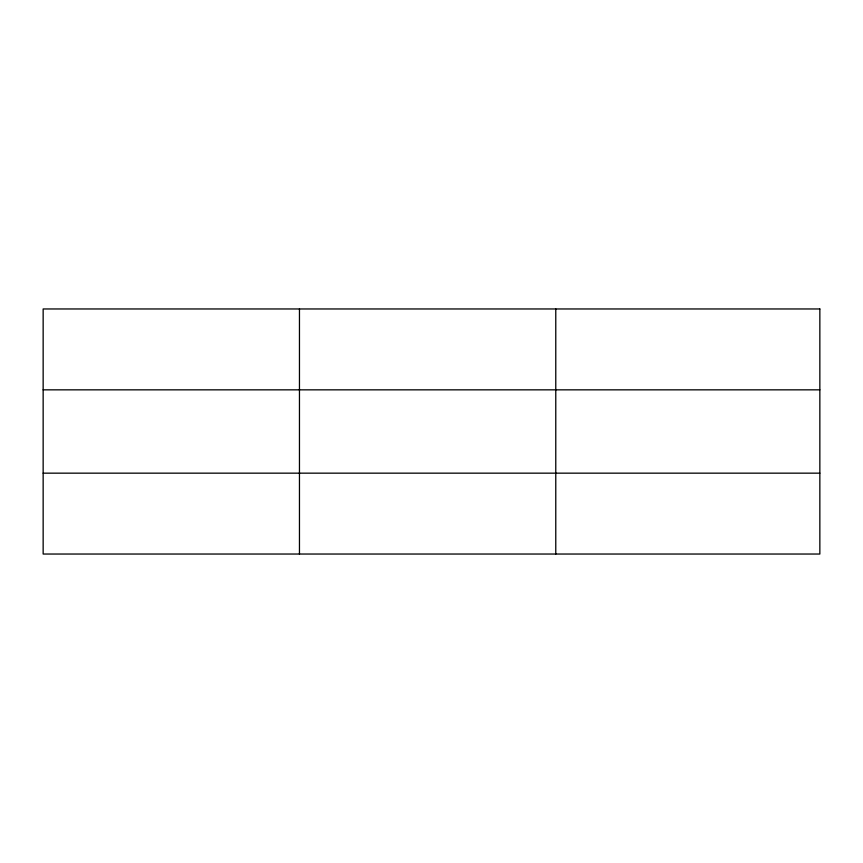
<?xml version="1.0" encoding="UTF-8"?>
<svg xmlns="http://www.w3.org/2000/svg" width="863" height="863" viewBox="0 0 863 863"><rect width="100%" height="100%" fill="white"/><g stroke="black" fill="none" stroke-linecap="round" stroke-linejoin="round"><path stroke-width="1.29" d="M299.461 308.965L299.461 554.035M555.772 308.965L555.772 554.035M43.15 389.839L819.85 389.839M43.15 473.161L819.85 473.161M819.85 308.965L819.85 554.035L43.15 554.035L43.15 308.965L819.85 308.965"/></g></svg>
